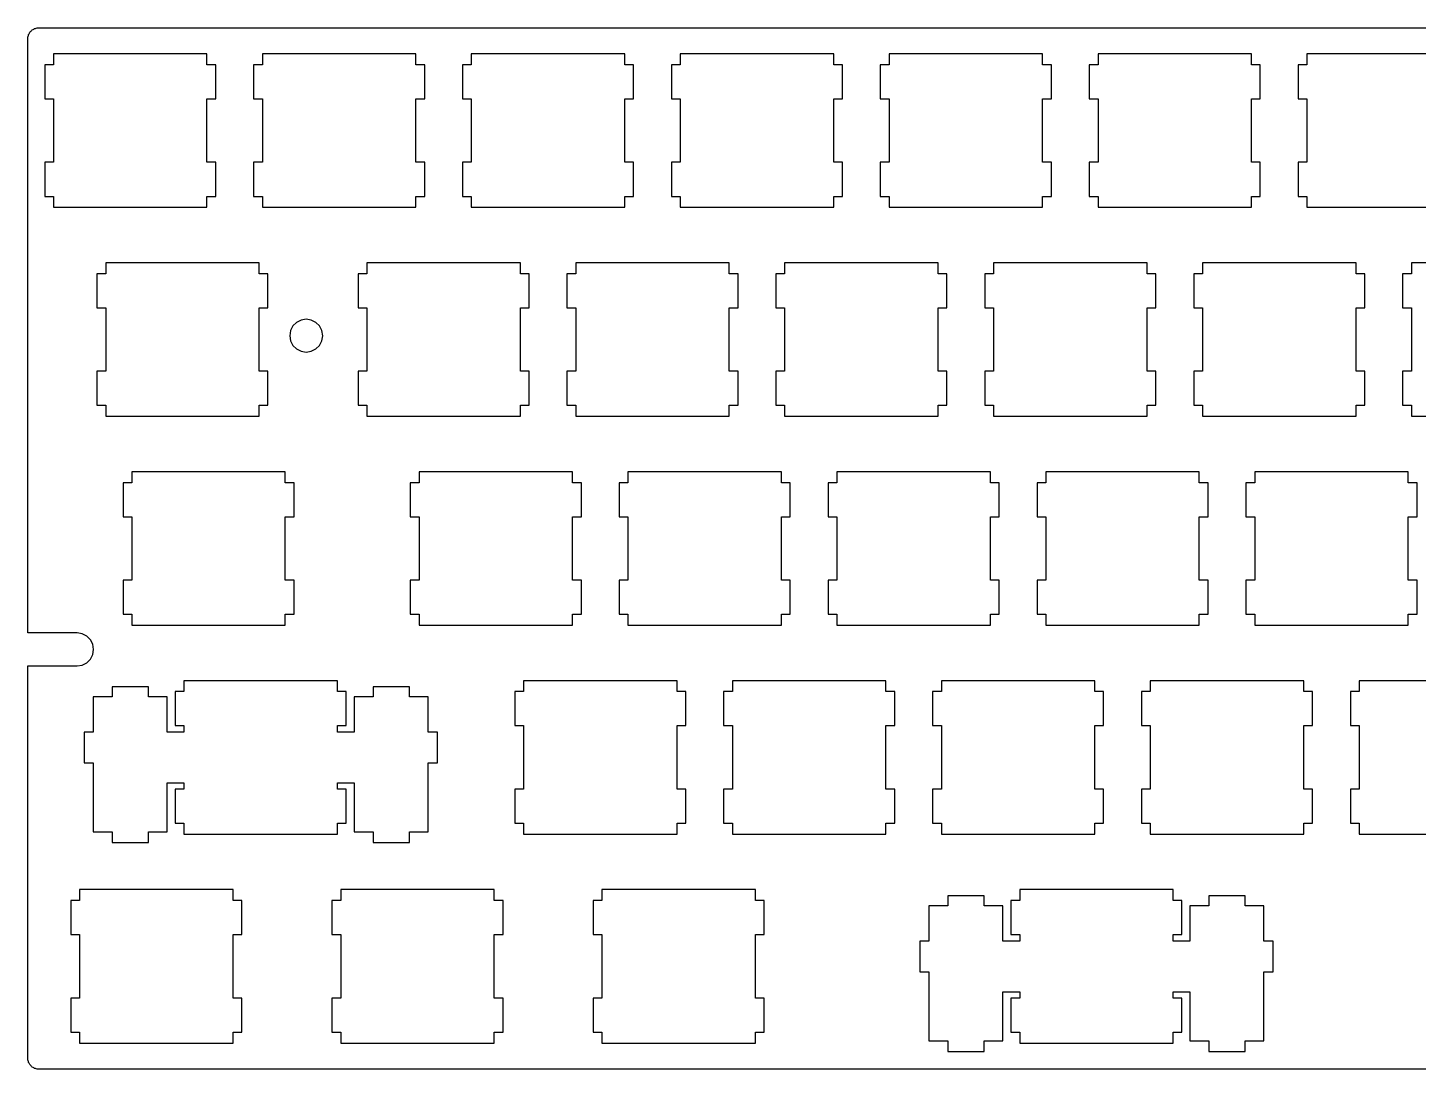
# Model space of a CAD drawing. Extents: x 0 to 285, y 0 to 95.
# Drawn here: x 0.1 to 126.9, y 0.2 to 95.2 of the extents above; entities that cross this region are included whole.
import ezdxf

# ---------------------------------------------------------------- set-up
doc = ezdxf.new("R2010")
doc.units = 0
doc.layers.get('0').update_dxf_attribs({"linetype": 'CONTINUOUS'})

msp = doc.modelspace()

# ---------------------------------------------------------------- linework, layer by layer
at = {"color": 0}
for p, q in [((0.712445, 95.0793), (0.785481, 95.1068)), ((0.785481, 95.1068), (0.861275, 95.1272)), ((0.861275, 95.1272), (0.938445, 95.1424)), ((0.938445, 95.1424), (1.01699, 95.1523)), ((1.01699, 95.1523), (1.09554, 95.1548)), ((1.09554, 95.1548), (284.47, 95.1548)), ((0.095085, 94.1546), (0.097841, 94.2329)), ((0.095085, 39.9919), (0.095085, 94.1546)), ((0.097841, 94.2329), (0.107487, 94.3116)), ((0.107487, 94.3116), (0.122645, 94.3889)), ((0.122645, 94.3889), (0.143316, 94.4644)), ((0.143316, 94.4644), (0.170877, 94.5374)), ((0.170877, 94.5374), (0.20395, 94.6079)), ((0.20395, 94.6079), (0.242535, 94.6781)), ((0.242535, 94.6781), (0.285254, 94.7431)), ((0.285254, 94.7431), (0.334863, 94.8048)), ((0.334863, 94.8048), (0.38723, 94.8627)), ((0.38723, 94.8627), (0.445107, 94.9152)), ((0.445107, 94.9152), (0.507118, 94.9646)), ((0.507118, 94.9646), (0.571885, 95.0076)), ((0.571885, 95.0076), (0.642165, 95.0461)), ((0.642165, 95.0461), (0.712445, 95.0793)), ((2.43224, 92.7929), (2.43224, 91.7924)), ((16.4331, 92.7929), (2.43224, 92.7929)), ((16.4331, 91.7924), (16.4331, 92.7929)), ((21.4822, 92.7929), (21.4822, 91.7924)), ((35.4831, 92.7929), (21.4822, 92.7929)), ((35.4831, 91.7924), (35.4831, 92.7929)), ((40.5324, 92.7929), (40.5324, 91.7924)), ((54.5331, 92.7929), (40.5324, 92.7929)), ((54.5331, 91.7924), (54.5331, 92.7929)), ((59.581, 92.7929), (59.581, 91.7924)), ((73.5817, 92.7929), (59.581, 92.7929)), ((73.5817, 91.7924), (73.5817, 92.7929)), ((78.6324, 92.7929), (78.6324, 91.7924)), ((92.6331, 92.7929), (78.6324, 92.7929)), ((92.6331, 91.7924), (92.6331, 92.7929)), ((97.6824, 92.7929), (97.6824, 91.7924)), ((111.683, 92.7929), (97.6824, 92.7929)), ((111.683, 91.7924), (111.683, 92.7929)), ((116.732, 92.7929), (116.732, 91.7924)), ((130.733, 92.7929), (116.732, 92.7929)), ((2.43224, 91.7924), (1.63298, 91.7924)), ((1.63298, 91.7924), (1.63298, 88.6919)), ((17.2324, 91.7924), (16.4331, 91.7924)), ((17.2324, 88.6919), (17.2324, 91.7924)), ((21.4822, 91.7924), (20.683, 91.7924)), ((20.683, 91.7924), (20.683, 88.6919)), ((36.2825, 91.7924), (35.4831, 91.7924)), ((36.2825, 88.6919), (36.2825, 91.7924)), ((40.5324, 91.7924), (39.733, 91.7924)), ((39.733, 91.7924), (39.733, 88.6919)), ((55.3311, 91.7924), (54.5331, 91.7924)), ((55.3311, 88.6919), (55.3311, 91.7924)), ((59.581, 91.7924), (58.783, 91.7924)), ((58.783, 91.7924), (58.783, 88.6919)), ((74.3825, 91.7924), (73.5817, 91.7924)), ((74.3825, 88.6919), (74.3825, 91.7924)), ((78.6324, 91.7924), (77.8316, 91.7924)), ((77.8316, 91.7924), (77.8316, 88.6919)), ((93.4325, 91.7924), (92.6331, 91.7924)), ((93.4325, 88.6919), (93.4325, 91.7924)), ((97.6824, 91.7924), (96.883, 91.7924)), ((96.883, 91.7924), (96.883, 88.6919)), ((112.482, 91.7924), (111.683, 91.7924)), ((112.482, 88.6919), (112.482, 91.7924)), ((116.732, 91.7924), (115.933, 91.7924)), ((115.933, 91.7924), (115.933, 88.6919)), ((1.63298, 88.6919), (2.43224, 88.6919)), ((2.43224, 88.6919), (2.43224, 82.8933)), ((16.4331, 82.8933), (16.4331, 88.6919)), ((16.4331, 88.6919), (17.2324, 88.6919)), ((20.683, 88.6919), (21.4822, 88.6919)), ((21.4822, 88.6919), (21.4822, 82.8933)), ((35.4831, 82.8933), (35.4831, 88.6919)), ((35.4831, 88.6919), (36.2825, 88.6919)), ((39.733, 88.6919), (40.5324, 88.6919)), ((40.5324, 88.6919), (40.5324, 82.8933)), ((54.5331, 82.8933), (54.5331, 88.6919)), ((54.5331, 88.6919), (55.3311, 88.6919)), ((58.783, 88.6919), (59.581, 88.6919)), ((59.581, 88.6919), (59.581, 82.8933)), ((73.5817, 82.8933), (73.5817, 88.6919)), ((73.5817, 88.6919), (74.3825, 88.6919)), ((77.8316, 88.6919), (78.6324, 88.6919)), ((78.6324, 88.6919), (78.6324, 82.8933)), ((92.6331, 82.8933), (92.6331, 88.6919)), ((92.6331, 88.6919), (93.4325, 88.6919)), ((96.883, 88.6919), (97.6824, 88.6919)), ((97.6824, 88.6919), (97.6824, 82.8933)), ((111.683, 82.8933), (111.683, 88.6919)), ((111.683, 88.6919), (112.482, 88.6919)), ((115.933, 88.6919), (116.732, 88.6919)), ((116.732, 88.6919), (116.732, 82.8933)), ((2.43224, 82.8933), (1.63298, 82.8933)), ((1.63298, 82.8933), (1.63298, 79.7927)), ((17.2324, 82.8933), (16.4331, 82.8933)), ((17.2324, 79.7927), (17.2324, 82.8933)), ((21.4822, 82.8933), (20.683, 82.8933)), ((20.683, 82.8933), (20.683, 79.7927)), ((36.2825, 82.8933), (35.4831, 82.8933)), ((36.2825, 79.7927), (36.2825, 82.8933)), ((40.5324, 82.8933), (39.733, 82.8933)), ((39.733, 82.8933), (39.733, 79.7927)), ((55.3311, 82.8933), (54.5331, 82.8933)), ((55.3311, 79.7927), (55.3311, 82.8933)), ((59.581, 82.8933), (58.783, 82.8933)), ((58.783, 82.8933), (58.783, 79.7927)), ((74.3825, 82.8933), (73.5817, 82.8933)), ((74.3825, 79.7927), (74.3825, 82.8933)), ((78.6324, 82.8933), (77.8316, 82.8933)), ((77.8316, 82.8933), (77.8316, 79.7927)), ((93.4325, 82.8933), (92.6331, 82.8933)), ((93.4325, 79.7927), (93.4325, 82.8933)), ((97.6824, 82.8933), (96.883, 82.8933)), ((96.883, 82.8933), (96.883, 79.7927)), ((112.482, 82.8933), (111.683, 82.8933)), ((112.482, 79.7927), (112.482, 82.8933)), ((116.732, 82.8933), (115.933, 82.8933)), ((115.933, 82.8933), (115.933, 79.7927)), ((1.63298, 79.7927), (2.43224, 79.7927)), ((2.43224, 79.7927), (2.43224, 78.7922)), ((2.43224, 78.7922), (16.4331, 78.7922)), ((16.4331, 78.7922), (16.4331, 79.7927)), ((16.4331, 79.7927), (17.2324, 79.7927)), ((20.683, 79.7927), (21.4822, 79.7927)), ((21.4822, 79.7927), (21.4822, 78.7922)), ((21.4822, 78.7922), (35.4831, 78.7922)), ((35.4831, 78.7922), (35.4831, 79.7927)), ((35.4831, 79.7927), (36.2825, 79.7927)), ((39.733, 79.7927), (40.5324, 79.7927)), ((40.5324, 79.7927), (40.5324, 78.7922)), ((40.5324, 78.7922), (54.5331, 78.7922)), ((54.5331, 78.7922), (54.5331, 79.7927)), ((54.5331, 79.7927), (55.3311, 79.7927)), ((58.783, 79.7927), (59.581, 79.7927)), ((59.581, 79.7927), (59.581, 78.7922)), ((59.581, 78.7922), (73.5817, 78.7922)), ((73.5817, 78.7922), (73.5817, 79.7927)), ((73.5817, 79.7927), (74.3825, 79.7927)), ((77.8316, 79.7927), (78.6324, 79.7927)), ((78.6324, 79.7927), (78.6324, 78.7922)), ((78.6324, 78.7922), (92.6331, 78.7922)), ((92.6331, 78.7922), (92.6331, 79.7927)), ((92.6331, 79.7927), (93.4325, 79.7927)), ((96.883, 79.7927), (97.6824, 79.7927)), ((97.6824, 79.7927), (97.6824, 78.7922)), ((97.6824, 78.7922), (111.683, 78.7922)), ((111.683, 78.7922), (111.683, 79.7927)), ((111.683, 79.7927), (112.482, 79.7927)), ((115.933, 79.7927), (116.732, 79.7927)), ((116.732, 79.7927), (116.732, 78.7922)), ((116.732, 78.7922), (130.733, 78.7922)), ((7.1961, 73.7429), (7.1961, 72.7424)), ((21.1956, 73.7429), (7.1961, 73.7429)), ((21.1956, 72.7424), (21.1956, 73.7429)), ((31.0059, 73.7429), (31.0059, 72.7424)), ((45.0067, 73.7429), (31.0059, 73.7429)), ((45.0067, 72.7424), (45.0067, 73.7429)), ((50.0574, 73.7429), (50.0574, 72.7424)), ((64.0581, 73.7429), (50.0574, 73.7429)), ((64.0581, 72.7424), (64.0581, 73.7429)), ((69.1074, 73.7429), (69.1074, 72.7424)), ((83.1081, 73.7429), (69.1074, 73.7429)), ((83.1081, 72.7424), (83.1081, 73.7429)), ((88.1574, 73.7429), (88.1574, 72.7424)), ((102.158, 73.7429), (88.1574, 73.7429)), ((102.158, 72.7424), (102.158, 73.7429)), ((107.206, 73.7429), (107.206, 72.7424)), ((121.207, 73.7429), (107.206, 73.7429)), ((121.207, 72.7424), (121.207, 73.7429)), ((126.257, 73.7429), (126.257, 72.7424)), ((140.258, 73.7429), (126.257, 73.7429)), ((7.1961, 72.7424), (6.39547, 72.7424)), ((6.39547, 72.7424), (6.39547, 69.6419)), ((21.9949, 72.7424), (21.1956, 72.7424)), ((21.9949, 69.6419), (21.9949, 72.7424)), ((31.0059, 72.7424), (30.2066, 72.7424)), ((30.2066, 72.7424), (30.2066, 69.6419)), ((45.8075, 72.7424), (45.0067, 72.7424)), ((45.8075, 69.6419), (45.8075, 72.7424)), ((50.0574, 72.7424), (49.2566, 72.7424)), ((49.2566, 72.7424), (49.2566, 69.6419)), ((64.8575, 72.7424), (64.0581, 72.7424)), ((64.8575, 69.6419), (64.8575, 72.7424)), ((69.1074, 72.7424), (68.308, 72.7424)), ((68.308, 72.7424), (68.308, 69.6419)), ((83.9075, 72.7424), (83.1081, 72.7424)), ((83.9075, 69.6419), (83.9075, 72.7424)), ((88.1574, 72.7424), (87.358, 72.7424)), ((87.358, 72.7424), (87.358, 69.6419)), ((102.956, 72.7424), (102.158, 72.7424)), ((102.956, 69.6419), (102.956, 72.7424)), ((107.206, 72.7424), (106.408, 72.7424)), ((106.408, 72.7424), (106.408, 69.6419)), ((122.007, 72.7424), (121.207, 72.7424)), ((122.007, 69.6419), (122.007, 72.7424)), ((126.257, 72.7424), (125.457, 72.7424)), ((125.457, 72.7424), (125.457, 69.6419)), ((6.39547, 69.6419), (7.1961, 69.6419)), ((7.1961, 69.6419), (7.1961, 63.8433)), ((21.1956, 63.8433), (21.1956, 69.6419)), ((21.1956, 69.6419), (21.9949, 69.6419)), ((25.0197, 68.519), (24.6021, 68.3038)), ((25.4841, 68.592), (25.0197, 68.519)), ((25.9471, 68.519), (25.4841, 68.592)), ((26.3633, 68.3038), (25.9471, 68.519)), ((30.2066, 69.6419), (31.0059, 69.6419)), ((31.0059, 69.6419), (31.0059, 63.8433)), ((45.0067, 63.8433), (45.0067, 69.6419)), ((45.0067, 69.6419), (45.8075, 69.6419)), ((49.2566, 69.6419), (50.0574, 69.6419)), ((50.0574, 69.6419), (50.0574, 63.8433)), ((64.0581, 63.8433), (64.0581, 69.6419)), ((64.0581, 69.6419), (64.8575, 69.6419)), ((68.308, 69.6419), (69.1074, 69.6419)), ((69.1074, 69.6419), (69.1074, 63.8433)), ((83.1081, 63.8433), (83.1081, 69.6419)), ((83.1081, 69.6419), (83.9075, 69.6419)), ((87.358, 69.6419), (88.1574, 69.6419)), ((88.1574, 69.6419), (88.1574, 63.8433)), ((102.158, 63.8433), (102.158, 69.6419)), ((102.158, 69.6419), (102.956, 69.6419)), ((106.408, 69.6419), (107.206, 69.6419)), ((107.206, 69.6419), (107.206, 63.8433)), ((121.207, 63.8433), (121.207, 69.6419)), ((121.207, 69.6419), (122.007, 69.6419)), ((125.457, 69.6419), (126.257, 69.6419)), ((126.257, 69.6419), (126.257, 63.8433)), ((24.055, 67.5569), (23.9834, 67.0913)), ((24.27, 67.9746), (24.055, 67.5569)), ((24.6021, 68.3038), (24.27, 67.9746)), ((26.6967, 67.9746), (26.3633, 68.3038)), ((26.9089, 67.5569), (26.6967, 67.9746)), ((26.9834, 67.0913), (26.9089, 67.5569)), ((23.9834, 67.0913), (24.055, 66.6281)), ((24.055, 66.6281), (24.27, 66.2093)), ((24.27, 66.2093), (24.6021, 65.877)), ((26.3633, 65.877), (26.6967, 66.2093)), ((26.6967, 66.2093), (26.9089, 66.6281)), ((26.9089, 66.6281), (26.9834, 67.0913)), ((24.6021, 65.877), (25.0197, 65.665)), ((25.0197, 65.665), (25.4841, 65.5906)), ((25.4841, 65.5906), (25.9471, 65.665)), ((25.9471, 65.665), (26.3633, 65.877)), ((7.1961, 63.8433), (6.39547, 63.8433)), ((6.39547, 63.8433), (6.39547, 60.7427)), ((21.9949, 63.8433), (21.1956, 63.8433)), ((21.9949, 60.7427), (21.9949, 63.8433)), ((31.0059, 63.8433), (30.2066, 63.8433)), ((30.2066, 63.8433), (30.2066, 60.7427)), ((45.8075, 63.8433), (45.0067, 63.8433)), ((45.8075, 60.7427), (45.8075, 63.8433)), ((50.0574, 63.8433), (49.2566, 63.8433)), ((49.2566, 63.8433), (49.2566, 60.7427)), ((64.8575, 63.8433), (64.0581, 63.8433)), ((64.8575, 60.7427), (64.8575, 63.8433)), ((69.1074, 63.8433), (68.308, 63.8433)), ((68.308, 63.8433), (68.308, 60.7427)), ((83.9075, 63.8433), (83.1081, 63.8433)), ((83.9075, 60.7427), (83.9075, 63.8433)), ((88.1574, 63.8433), (87.358, 63.8433)), ((87.358, 63.8433), (87.358, 60.7427)), ((102.956, 63.8433), (102.158, 63.8433)), ((102.956, 60.7427), (102.956, 63.8433)), ((107.206, 63.8433), (106.408, 63.8433)), ((106.408, 63.8433), (106.408, 60.7427)), ((122.007, 63.8433), (121.207, 63.8433)), ((122.007, 60.7427), (122.007, 63.8433)), ((126.257, 63.8433), (125.457, 63.8433)), ((125.457, 63.8433), (125.457, 60.7427)), ((6.39547, 60.7427), (7.1961, 60.7427)), ((7.1961, 60.7427), (7.1961, 59.7422)), ((7.1961, 59.7422), (21.1956, 59.7422)), ((21.1956, 59.7422), (21.1956, 60.7427)), ((21.1956, 60.7427), (21.9949, 60.7427)), ((30.2066, 60.7427), (31.0059, 60.7427)), ((31.0059, 60.7427), (31.0059, 59.7422)), ((31.0059, 59.7422), (45.0067, 59.7422)), ((45.0067, 59.7422), (45.0067, 60.7427)), ((45.0067, 60.7427), (45.8075, 60.7427)), ((49.2566, 60.7427), (50.0574, 60.7427)), ((50.0574, 60.7427), (50.0574, 59.7422)), ((50.0574, 59.7422), (64.0581, 59.7422)), ((64.0581, 59.7422), (64.0581, 60.7427)), ((64.0581, 60.7427), (64.8575, 60.7427)), ((68.308, 60.7427), (69.1074, 60.7427)), ((69.1074, 60.7427), (69.1074, 59.7422)), ((69.1074, 59.7422), (83.1081, 59.7422)), ((83.1081, 59.7422), (83.1081, 60.7427)), ((83.1081, 60.7427), (83.9075, 60.7427)), ((87.358, 60.7427), (88.1574, 60.7427)), ((88.1574, 60.7427), (88.1574, 59.7422)), ((88.1574, 59.7422), (102.158, 59.7422)), ((102.158, 59.7422), (102.158, 60.7427)), ((102.158, 60.7427), (102.956, 60.7427)), ((106.408, 60.7427), (107.206, 60.7427)), ((107.206, 60.7427), (107.206, 59.7422)), ((107.206, 59.7422), (121.207, 59.7422)), ((121.207, 59.7422), (121.207, 60.7427)), ((121.207, 60.7427), (122.007, 60.7427)), ((125.457, 60.7427), (126.257, 60.7427)), ((126.257, 60.7427), (126.257, 59.7422)), ((126.257, 59.7422), (140.258, 59.7422)), ((9.57598, 54.6915), (9.57598, 53.691)), ((23.5768, 54.6915), (9.57598, 54.6915)), ((23.5768, 53.691), (23.5768, 54.6915)), ((35.771, 54.6915), (35.771, 53.691)), ((49.7706, 54.6915), (35.771, 54.6915)), ((49.7706, 53.691), (49.7706, 54.6915)), ((54.8185, 54.6915), (54.8185, 53.691)), ((68.8192, 54.6915), (54.8185, 54.6915)), ((68.8192, 53.691), (68.8192, 54.6915)), ((73.8699, 54.6915), (73.8699, 53.691)), ((87.8692, 54.6915), (73.8699, 54.6915)), ((87.8692, 53.691), (87.8692, 54.6915)), ((92.9199, 54.6915), (92.9199, 53.691)), ((106.919, 54.6915), (92.9199, 54.6915)), ((106.919, 53.691), (106.919, 54.6915)), ((111.968, 54.6915), (111.968, 53.691)), ((125.971, 54.6915), (111.968, 54.6915)), ((125.971, 53.691), (125.971, 54.6915)), ((9.57598, 53.691), (8.77672, 53.691)), ((8.77672, 53.691), (8.77672, 50.5919)), ((24.3761, 53.691), (23.5768, 53.691)), ((24.3761, 50.5919), (24.3761, 53.691)), ((35.771, 53.691), (34.9705, 53.691)), ((34.9705, 53.691), (34.9705, 50.5919)), ((50.5686, 53.691), (49.7706, 53.691)), ((50.5686, 50.5919), (50.5686, 53.691)), ((54.8185, 53.691), (54.0205, 53.691)), ((54.0205, 53.691), (54.0205, 50.5919)), ((69.62, 53.691), (68.8192, 53.691)), ((69.62, 50.5919), (69.62, 53.691)), ((73.8699, 53.691), (73.0691, 53.691)), ((73.0691, 53.691), (73.0691, 50.5919)), ((88.67, 53.691), (87.8692, 53.691)), ((88.67, 50.5919), (88.67, 53.691)), ((92.9199, 53.691), (92.1191, 53.691)), ((92.1191, 53.691), (92.1191, 50.5919)), ((107.719, 53.691), (106.919, 53.691)), ((107.719, 50.5919), (107.719, 53.691)), ((111.968, 53.691), (111.169, 53.691)), ((111.169, 53.691), (111.169, 50.5919)), ((126.77, 53.691), (125.971, 53.691)), ((126.77, 50.5919), (126.77, 53.691)), ((8.77672, 50.5919), (9.57598, 50.5919)), ((9.57598, 50.5919), (9.57598, 44.7918)), ((23.5768, 44.7918), (23.5768, 50.5919)), ((23.5768, 50.5919), (24.3761, 50.5919)), ((34.9705, 50.5919), (35.771, 50.5919)), ((35.771, 50.5919), (35.771, 44.7918)), ((49.7706, 44.7918), (49.7706, 50.5919)), ((49.7706, 50.5919), (50.5686, 50.5919)), ((54.0205, 50.5919), (54.8185, 50.5919)), ((54.8185, 50.5919), (54.8185, 44.7918)), ((68.8192, 44.7918), (68.8192, 50.5919)), ((68.8192, 50.5919), (69.62, 50.5919)), ((73.0691, 50.5919), (73.8699, 50.5919)), ((73.8699, 50.5919), (73.8699, 44.7918)), ((87.8692, 44.7918), (87.8692, 50.5919)), ((87.8692, 50.5919), (88.67, 50.5919)), ((92.1191, 50.5919), (92.9199, 50.5919)), ((92.9199, 50.5919), (92.9199, 44.7918)), ((106.919, 44.7918), (106.919, 50.5919)), ((106.919, 50.5919), (107.719, 50.5919)), ((111.169, 50.5919), (111.968, 50.5919)), ((111.968, 50.5919), (111.968, 44.7918)), ((125.971, 44.7918), (125.971, 50.5919)), ((125.971, 50.5919), (126.77, 50.5919)), ((9.57598, 44.7918), (8.77672, 44.7918)), ((8.77672, 44.7918), (8.77672, 41.6913)), ((24.3761, 44.7918), (23.5768, 44.7918)), ((24.3761, 41.6913), (24.3761, 44.7918)), ((35.771, 44.7918), (34.9705, 44.7918)), ((34.9705, 44.7918), (34.9705, 41.6913)), ((50.5686, 44.7918), (49.7706, 44.7918)), ((50.5686, 41.6913), (50.5686, 44.7918)), ((54.8185, 44.7918), (54.0205, 44.7918)), ((54.0205, 44.7918), (54.0205, 41.6913)), ((69.62, 44.7918), (68.8192, 44.7918)), ((69.62, 41.6913), (69.62, 44.7918)), ((73.8699, 44.7918), (73.0691, 44.7918)), ((73.0691, 44.7918), (73.0691, 41.6913)), ((88.67, 44.7918), (87.8692, 44.7918)), ((88.67, 41.6913), (88.67, 44.7918)), ((92.9199, 44.7918), (92.1191, 44.7918)), ((92.1191, 44.7918), (92.1191, 41.6913)), ((107.719, 44.7918), (106.919, 44.7918)), ((107.719, 41.6913), (107.719, 44.7918)), ((111.968, 44.7918), (111.169, 44.7918)), ((111.169, 44.7918), (111.169, 41.6913)), ((126.77, 44.7918), (125.971, 44.7918)), ((126.77, 41.6913), (126.77, 44.7918)), ((8.77672, 41.6913), (9.57598, 41.6913)), ((9.57598, 41.6913), (9.57598, 40.6922)), ((9.57598, 40.6922), (23.5768, 40.6922)), ((23.5768, 40.6922), (23.5768, 41.6913)), ((23.5768, 41.6913), (24.3761, 41.6913)), ((34.9705, 41.6913), (35.771, 41.6913)), ((35.771, 41.6913), (35.771, 40.6922)), ((35.771, 40.6922), (49.7706, 40.6922)), ((49.7706, 40.6922), (49.7706, 41.6913)), ((49.7706, 41.6913), (50.5686, 41.6913)), ((54.0205, 41.6913), (54.8185, 41.6913)), ((54.8185, 41.6913), (54.8185, 40.6922)), ((54.8185, 40.6922), (68.8192, 40.6922)), ((68.8192, 40.6922), (68.8192, 41.6913)), ((68.8192, 41.6913), (69.62, 41.6913)), ((73.0691, 41.6913), (73.8699, 41.6913)), ((73.8699, 41.6913), (73.8699, 40.6922)), ((73.8699, 40.6922), (87.8692, 40.6922)), ((87.8692, 40.6922), (87.8692, 41.6913)), ((87.8692, 41.6913), (88.67, 41.6913)), ((92.1191, 41.6913), (92.9199, 41.6913)), ((92.9199, 41.6913), (92.9199, 40.6922)), ((92.9199, 40.6922), (106.919, 40.6922)), ((106.919, 40.6922), (106.919, 41.6913)), ((106.919, 41.6913), (107.719, 41.6913)), ((111.169, 41.6913), (111.968, 41.6913)), ((111.968, 41.6913), (111.968, 40.6922)), ((111.968, 40.6922), (125.971, 40.6922)), ((125.971, 40.6922), (125.971, 41.6913)), ((125.971, 41.6913), (126.77, 41.6913)), ((4.59715, 39.9919), (0.095085, 39.9919)), ((5.06017, 39.9189), (4.59715, 39.9919)), ((5.47769, 39.7055), (5.06017, 39.9189)), ((5.80842, 39.3732), (5.47769, 39.7055)), ((6.02202, 38.9573), (5.80842, 39.3732)), ((6.09505, 38.4926), (6.02202, 38.9573)), ((6.02202, 38.027), (6.09505, 38.4912)), ((6.09505, 38.4912), (6.09505, 38.4926)), ((0.095085, 1.22921), (0.095085, 36.9919)), ((0.095085, 36.9919), (4.59715, 36.9919)), ((4.59715, 36.9919), (5.06017, 37.065)), ((5.06017, 37.065), (5.47769, 37.2787)), ((5.47769, 37.2787), (5.80842, 37.6079)), ((5.80842, 37.6079), (6.02202, 38.027)), ((14.3371, 35.6429), (14.3371, 34.6425)), ((28.338, 35.6429), (14.3371, 35.6429)), ((28.338, 34.6425), (28.338, 35.6429)), ((45.296, 35.6429), (45.296, 34.6425)), ((59.2956, 35.6429), (45.296, 35.6429)), ((59.2956, 34.6425), (59.2956, 35.6429)), ((64.346, 35.6429), (64.346, 34.6425)), ((78.3456, 35.6429), (64.346, 35.6429)), ((78.3456, 34.6425), (78.3456, 35.6429)), ((83.396, 35.6429), (83.396, 34.6425)), ((97.3956, 35.6429), (83.396, 35.6429)), ((97.3956, 34.6425), (97.3956, 35.6429)), ((102.445, 35.6429), (102.445, 34.6425)), ((116.444, 35.6429), (102.445, 35.6429)), ((116.444, 34.6425), (116.444, 35.6429)), ((121.496, 35.6429), (121.496, 34.6425)), ((135.496, 35.6429), (121.496, 35.6429)), ((11.0877, 35.0931), (7.78866, 35.0931)), ((7.78866, 35.0931), (7.78866, 34.1726)), ((11.0877, 34.1726), (11.0877, 35.0931)), ((14.3371, 34.6425), (13.5378, 34.6425)), ((13.5378, 34.6425), (13.5378, 31.5419)), ((29.1373, 34.6425), (28.338, 34.6425)), ((29.1373, 31.5419), (29.1373, 34.6425)), ((34.8878, 35.0931), (31.5874, 35.0931)), ((31.5874, 35.0931), (31.5874, 34.1726)), ((34.8878, 34.1726), (34.8878, 35.0931)), ((45.296, 34.6425), (44.4941, 34.6425)), ((44.4941, 34.6425), (44.4941, 31.5419)), ((60.095, 34.6425), (59.2956, 34.6425)), ((60.095, 31.5419), (60.095, 34.6425)), ((64.346, 34.6425), (63.5455, 34.6425)), ((63.5455, 34.6425), (63.5455, 31.5419)), ((79.145, 34.6425), (78.3456, 34.6425)), ((79.145, 31.5419), (79.145, 34.6425)), ((83.396, 34.6425), (82.5955, 34.6425)), ((82.5955, 34.6425), (82.5955, 31.5419)), ((98.195, 34.6425), (97.3956, 34.6425)), ((98.195, 31.5419), (98.195, 34.6425)), ((102.445, 34.6425), (101.646, 34.6425)), ((101.646, 34.6425), (101.646, 31.5419)), ((117.245, 34.6425), (116.444, 34.6425)), ((117.245, 31.5419), (117.245, 34.6425)), ((121.496, 34.6425), (120.694, 34.6425)), ((120.694, 34.6425), (120.694, 31.5419)), ((7.78866, 34.1726), (6.06337, 34.1726)), ((6.06337, 34.1726), (6.06337, 30.9411)), ((12.813, 34.1726), (11.0877, 34.1726)), ((12.813, 30.9411), (12.813, 34.1726)), ((31.5874, 34.1726), (29.8634, 34.1726)), ((29.8634, 34.1726), (29.8634, 30.9411)), ((36.613, 34.1726), (34.8878, 34.1726)), ((36.613, 30.9411), (36.613, 34.1726)), ((6.06337, 30.9411), (5.23794, 30.9411)), ((5.23794, 30.9411), (5.23794, 28.1423)), ((14.3371, 30.9411), (12.813, 30.9411)), ((13.5378, 31.5419), (14.3371, 31.5419)), ((14.3371, 31.5419), (14.3371, 30.9411)), ((28.338, 30.9411), (28.338, 31.5419)), ((28.338, 31.5419), (29.1373, 31.5419)), ((29.8634, 30.9411), (28.338, 30.9411)), ((37.4385, 30.9411), (36.613, 30.9411)), ((37.4385, 28.1423), (37.4385, 30.9411)), ((44.4941, 31.5419), (45.296, 31.5419)), ((45.296, 31.5419), (45.296, 25.7418)), ((59.2956, 25.7418), (59.2956, 31.5419)), ((59.2956, 31.5419), (60.095, 31.5419)), ((63.5455, 31.5419), (64.346, 31.5419)), ((64.346, 31.5419), (64.346, 25.7418)), ((78.3456, 25.7418), (78.3456, 31.5419)), ((78.3456, 31.5419), (79.145, 31.5419)), ((82.5955, 31.5419), (83.396, 31.5419)), ((83.396, 31.5419), (83.396, 25.7418)), ((97.3956, 25.7418), (97.3956, 31.5419)), ((97.3956, 31.5419), (98.195, 31.5419)), ((101.646, 31.5419), (102.445, 31.5419)), ((102.445, 31.5419), (102.445, 25.7418)), ((116.444, 25.7418), (116.444, 31.5419)), ((116.444, 31.5419), (117.245, 31.5419)), ((120.694, 31.5419), (121.496, 31.5419)), ((121.496, 31.5419), (121.496, 25.7418)), ((5.23794, 28.1423), (6.06337, 28.1423)), ((6.06337, 28.1423), (6.06337, 21.8722)), ((36.613, 21.8722), (36.613, 28.1423)), ((36.613, 28.1423), (37.4385, 28.1423)), ((12.813, 21.8722), (12.813, 26.3426)), ((12.813, 26.3426), (14.3371, 26.3426)), ((14.3371, 25.7418), (13.5378, 25.7418)), ((13.5378, 25.7418), (13.5378, 22.6425)), ((14.3371, 26.3426), (14.3371, 25.7418)), ((28.338, 25.7418), (28.338, 26.3426)), ((28.338, 26.3426), (29.8634, 26.3426)), ((29.1373, 25.7418), (28.338, 25.7418)), ((29.1373, 22.6425), (29.1373, 25.7418)), ((29.8634, 26.3426), (29.8634, 21.8722)), ((45.296, 25.7418), (44.4941, 25.7418)), ((44.4941, 25.7418), (44.4941, 22.6425)), ((60.095, 25.7418), (59.2956, 25.7418)), ((60.095, 22.6425), (60.095, 25.7418)), ((64.346, 25.7418), (63.5455, 25.7418)), ((63.5455, 25.7418), (63.5455, 22.6425)), ((79.145, 25.7418), (78.3456, 25.7418)), ((79.145, 22.6425), (79.145, 25.7418)), ((83.396, 25.7418), (82.5955, 25.7418)), ((82.5955, 25.7418), (82.5955, 22.6425)), ((98.195, 25.7418), (97.3956, 25.7418)), ((98.195, 22.6425), (98.195, 25.7418)), ((102.445, 25.7418), (101.646, 25.7418)), ((101.646, 25.7418), (101.646, 22.6425)), ((117.245, 25.7418), (116.444, 25.7418)), ((117.245, 22.6425), (117.245, 25.7418)), ((121.496, 25.7418), (120.694, 25.7418)), ((120.694, 25.7418), (120.694, 22.6425)), ((6.06337, 21.8722), (7.78866, 21.8722)), ((7.78866, 21.8722), (7.78866, 20.8925)), ((11.0877, 20.8925), (11.0877, 21.8722)), ((11.0877, 21.8722), (12.813, 21.8722)), ((13.5378, 22.6425), (14.3371, 22.6425)), ((14.3371, 22.6425), (14.3371, 21.6421)), ((14.3371, 21.6421), (28.338, 21.6421)), ((28.338, 21.6421), (28.338, 22.6425)), ((28.338, 22.6425), (29.1373, 22.6425)), ((29.8634, 21.8722), (31.5874, 21.8722)), ((31.5874, 21.8722), (31.5874, 20.8925)), ((34.8878, 20.8925), (34.8878, 21.8722)), ((34.8878, 21.8722), (36.613, 21.8722)), ((44.4941, 22.6425), (45.296, 22.6425)), ((45.296, 22.6425), (45.296, 21.6421)), ((45.296, 21.6421), (59.2956, 21.6421)), ((59.2956, 21.6421), (59.2956, 22.6425)), ((59.2956, 22.6425), (60.095, 22.6425)), ((63.5455, 22.6425), (64.346, 22.6425)), ((64.346, 22.6425), (64.346, 21.6421)), ((64.346, 21.6421), (78.3456, 21.6421)), ((78.3456, 21.6421), (78.3456, 22.6425)), ((78.3456, 22.6425), (79.145, 22.6425)), ((82.5955, 22.6425), (83.396, 22.6425)), ((83.396, 22.6425), (83.396, 21.6421)), ((83.396, 21.6421), (97.3956, 21.6421)), ((97.3956, 21.6421), (97.3956, 22.6425)), ((97.3956, 22.6425), (98.195, 22.6425)), ((101.646, 22.6425), (102.445, 22.6425)), ((102.445, 22.6425), (102.445, 21.6421)), ((102.445, 21.6421), (116.444, 21.6421)), ((116.444, 21.6421), (116.444, 22.6425)), ((116.444, 22.6425), (117.245, 22.6425)), ((120.694, 22.6425), (121.496, 22.6425)), ((121.496, 22.6425), (121.496, 21.6421)), ((121.496, 21.6421), (135.496, 21.6421)), ((7.78866, 20.8925), (11.0877, 20.8925)), ((31.5874, 20.8925), (34.8878, 20.8925)), ((4.81348, 16.593), (4.81348, 15.5925)), ((18.813, 16.593), (4.81348, 16.593)), ((18.813, 15.5925), (18.813, 16.593)), ((28.626, 16.593), (28.626, 15.5925)), ((42.6254, 16.593), (28.626, 16.593)), ((42.6254, 15.5925), (42.6254, 16.593)), ((52.4387, 16.593), (52.4387, 15.5925)), ((66.4379, 16.593), (52.4387, 16.593)), ((66.4379, 15.5925), (66.4379, 16.593)), ((90.5386, 16.593), (90.5386, 15.5925)), ((104.538, 16.593), (90.5386, 16.593)), ((104.538, 15.5925), (104.538, 16.593)), ((4.81348, 15.5925), (4.01285, 15.5925)), ((4.01285, 15.5925), (4.01285, 12.4919)), ((19.6136, 15.5925), (18.813, 15.5925)), ((19.6136, 12.4919), (19.6136, 15.5925)), ((28.626, 15.5925), (27.8253, 15.5925)), ((27.8253, 15.5925), (27.8253, 12.4919)), ((43.4262, 15.5925), (42.6254, 15.5925)), ((43.4262, 12.4919), (43.4262, 15.5925)), ((52.4387, 15.5925), (51.6378, 15.5925)), ((51.6378, 15.5925), (51.6378, 12.4919)), ((67.2387, 15.5925), (66.4379, 15.5925)), ((67.2387, 12.4919), (67.2387, 15.5925)), ((87.2892, 16.0431), (83.9886, 16.0431)), ((83.9886, 16.0431), (83.9886, 15.1226)), ((87.2892, 15.1226), (87.2892, 16.0431)), ((90.5386, 15.5925), (89.7378, 15.5925)), ((89.7378, 15.5925), (89.7378, 12.4919)), ((105.337, 15.5925), (104.538, 15.5925)), ((105.337, 12.4919), (105.337, 15.5925)), ((111.088, 16.0431), (107.789, 16.0431)), ((107.789, 16.0431), (107.789, 15.1226)), ((111.088, 15.1226), (111.088, 16.0431)), ((83.9886, 15.1226), (82.2635, 15.1226)), ((82.2635, 15.1226), (82.2635, 11.8925)), ((89.0129, 15.1226), (87.2892, 15.1226)), ((89.0129, 11.8925), (89.0129, 15.1226)), ((107.789, 15.1226), (106.063, 15.1226)), ((106.063, 15.1226), (106.063, 11.8925)), ((112.813, 15.1226), (111.088, 15.1226)), ((112.813, 11.8925), (112.813, 15.1226)), ((4.01285, 12.4919), (4.81348, 12.4919)), ((4.81348, 12.4919), (4.81348, 6.69177)), ((18.813, 6.69177), (18.813, 12.4919)), ((18.813, 12.4919), (19.6136, 12.4919)), ((27.8253, 12.4919), (28.626, 12.4919)), ((28.626, 12.4919), (28.626, 6.69177)), ((42.6254, 6.69177), (42.6254, 12.4919)), ((42.6254, 12.4919), (43.4262, 12.4919)), ((51.6378, 12.4919), (52.4387, 12.4919)), ((52.4387, 12.4919), (52.4387, 6.69177)), ((66.4379, 6.69177), (66.4379, 12.4919)), ((66.4379, 12.4919), (67.2387, 12.4919)), ((82.2635, 11.8925), (81.438, 11.8925)), ((81.438, 11.8925), (81.438, 9.09228)), ((90.5386, 11.8925), (89.0129, 11.8925)), ((89.7378, 12.4919), (90.5386, 12.4919)), ((90.5386, 12.4919), (90.5386, 11.8925)), ((104.538, 11.8925), (104.538, 12.4919)), ((104.538, 12.4919), (105.337, 12.4919)), ((106.063, 11.8925), (104.538, 11.8925)), ((113.639, 11.8925), (112.813, 11.8925)), ((113.639, 9.09228), (113.639, 11.8925)), ((81.438, 9.09228), (82.2635, 9.09228)), ((82.2635, 9.09228), (82.2635, 2.82222)), ((112.813, 2.82222), (112.813, 9.09228)), ((112.813, 9.09228), (113.639, 9.09228)), ((4.81348, 6.69177), (4.01285, 6.69177)), ((4.01285, 6.69177), (4.01285, 3.59255)), ((19.6136, 6.69177), (18.813, 6.69177)), ((19.6136, 3.59255), (19.6136, 6.69177)), ((28.626, 6.69177), (27.8253, 6.69177)), ((27.8253, 6.69177), (27.8253, 3.59255)), ((43.4262, 6.69177), (42.6254, 6.69177)), ((43.4262, 3.59255), (43.4262, 6.69177)), ((52.4387, 6.69177), (51.6378, 6.69177)), ((51.6378, 6.69177), (51.6378, 3.59255)), ((67.2387, 6.69177), (66.4379, 6.69177)), ((67.2387, 3.59255), (67.2387, 6.69177)), ((89.0129, 2.82222), (89.0129, 7.29259)), ((89.0129, 7.29259), (90.5386, 7.29259)), ((90.5386, 6.69177), (89.7378, 6.69177)), ((89.7378, 6.69177), (89.7378, 3.59255)), ((90.5386, 7.29259), (90.5386, 6.69177)), ((104.538, 6.69177), (104.538, 7.29259)), ((104.538, 7.29259), (106.063, 7.29259)), ((105.337, 6.69177), (104.538, 6.69177)), ((105.337, 3.59255), (105.337, 6.69177)), ((106.063, 7.29259), (106.063, 2.82222)), ((4.01285, 3.59255), (4.81348, 3.59255)), ((4.81348, 3.59255), (4.81348, 2.59209)), ((4.81348, 2.59209), (18.813, 2.59209)), ((18.813, 2.59209), (18.813, 3.59255)), ((18.813, 3.59255), (19.6136, 3.59255)), ((27.8253, 3.59255), (28.626, 3.59255)), ((28.626, 3.59255), (28.626, 2.59209)), ((28.626, 2.59209), (42.6254, 2.59209)), ((42.6254, 2.59209), (42.6254, 3.59255)), ((42.6254, 3.59255), (43.4262, 3.59255)), ((51.6378, 3.59255), (52.4387, 3.59255)), ((52.4387, 3.59255), (52.4387, 2.59209)), ((52.4387, 2.59209), (66.4379, 2.59209)), ((66.4379, 2.59209), (66.4379, 3.59255)), ((66.4379, 3.59255), (67.2387, 3.59255)), ((82.2635, 2.82222), (83.9886, 2.82222)), ((83.9886, 2.82222), (83.9886, 1.84244)), ((87.2892, 1.84244), (87.2892, 2.82222)), ((87.2892, 2.82222), (89.0129, 2.82222)), ((89.7378, 3.59255), (90.5386, 3.59255)), ((90.5386, 3.59255), (90.5386, 2.59209)), ((90.5386, 2.59209), (104.538, 2.59209)), ((104.538, 2.59209), (104.538, 3.59255)), ((104.538, 3.59255), (105.337, 3.59255)), ((106.063, 2.82222), (107.789, 2.82222)), ((107.789, 2.82222), (107.789, 1.84244)), ((111.088, 1.84244), (111.088, 2.82222)), ((111.088, 2.82222), (112.813, 2.82222)), ((83.9886, 1.84244), (87.2892, 1.84244)), ((107.789, 1.84244), (111.088, 1.84244)), ((0.097841, 1.14928), (0.095085, 1.22921)), ((0.107487, 1.07211), (0.097841, 1.14928)), ((0.122645, 0.994943), (0.107487, 1.07211)), ((0.143316, 0.919152), (0.122645, 0.994943)), ((0.170877, 0.846116), (0.143316, 0.919152)), ((0.20395, 0.774457), (0.170877, 0.846116)), ((0.242535, 0.706935), (0.20395, 0.774457)), ((0.285254, 0.640789), (0.242535, 0.706935)), ((0.334863, 0.578778), (0.285254, 0.640789)), ((0.38723, 0.520898), (0.334863, 0.578778)), ((0.445107, 0.467155), (0.38723, 0.520898)), ((0.507118, 0.418924), (0.445107, 0.467155)), ((0.571885, 0.374826), (0.507118, 0.418924)), ((0.642165, 0.337619), (0.571885, 0.374826)), ((0.712445, 0.304546), (0.642165, 0.337619)), ((0.785481, 0.276986), (0.712445, 0.304546)), ((0.861275, 0.256315), (0.785481, 0.276986)), ((0.938445, 0.241157), (0.861275, 0.256315)), ((1.01699, 0.232888), (0.938445, 0.241157)), ((1.09554, 0.227376), (1.01699, 0.232888)), ((284.47, 0.227376), (1.09554, 0.227376))]:
    msp.add_line(p, q, dxfattribs=at)

doc.saveas('drawing.dxf')
